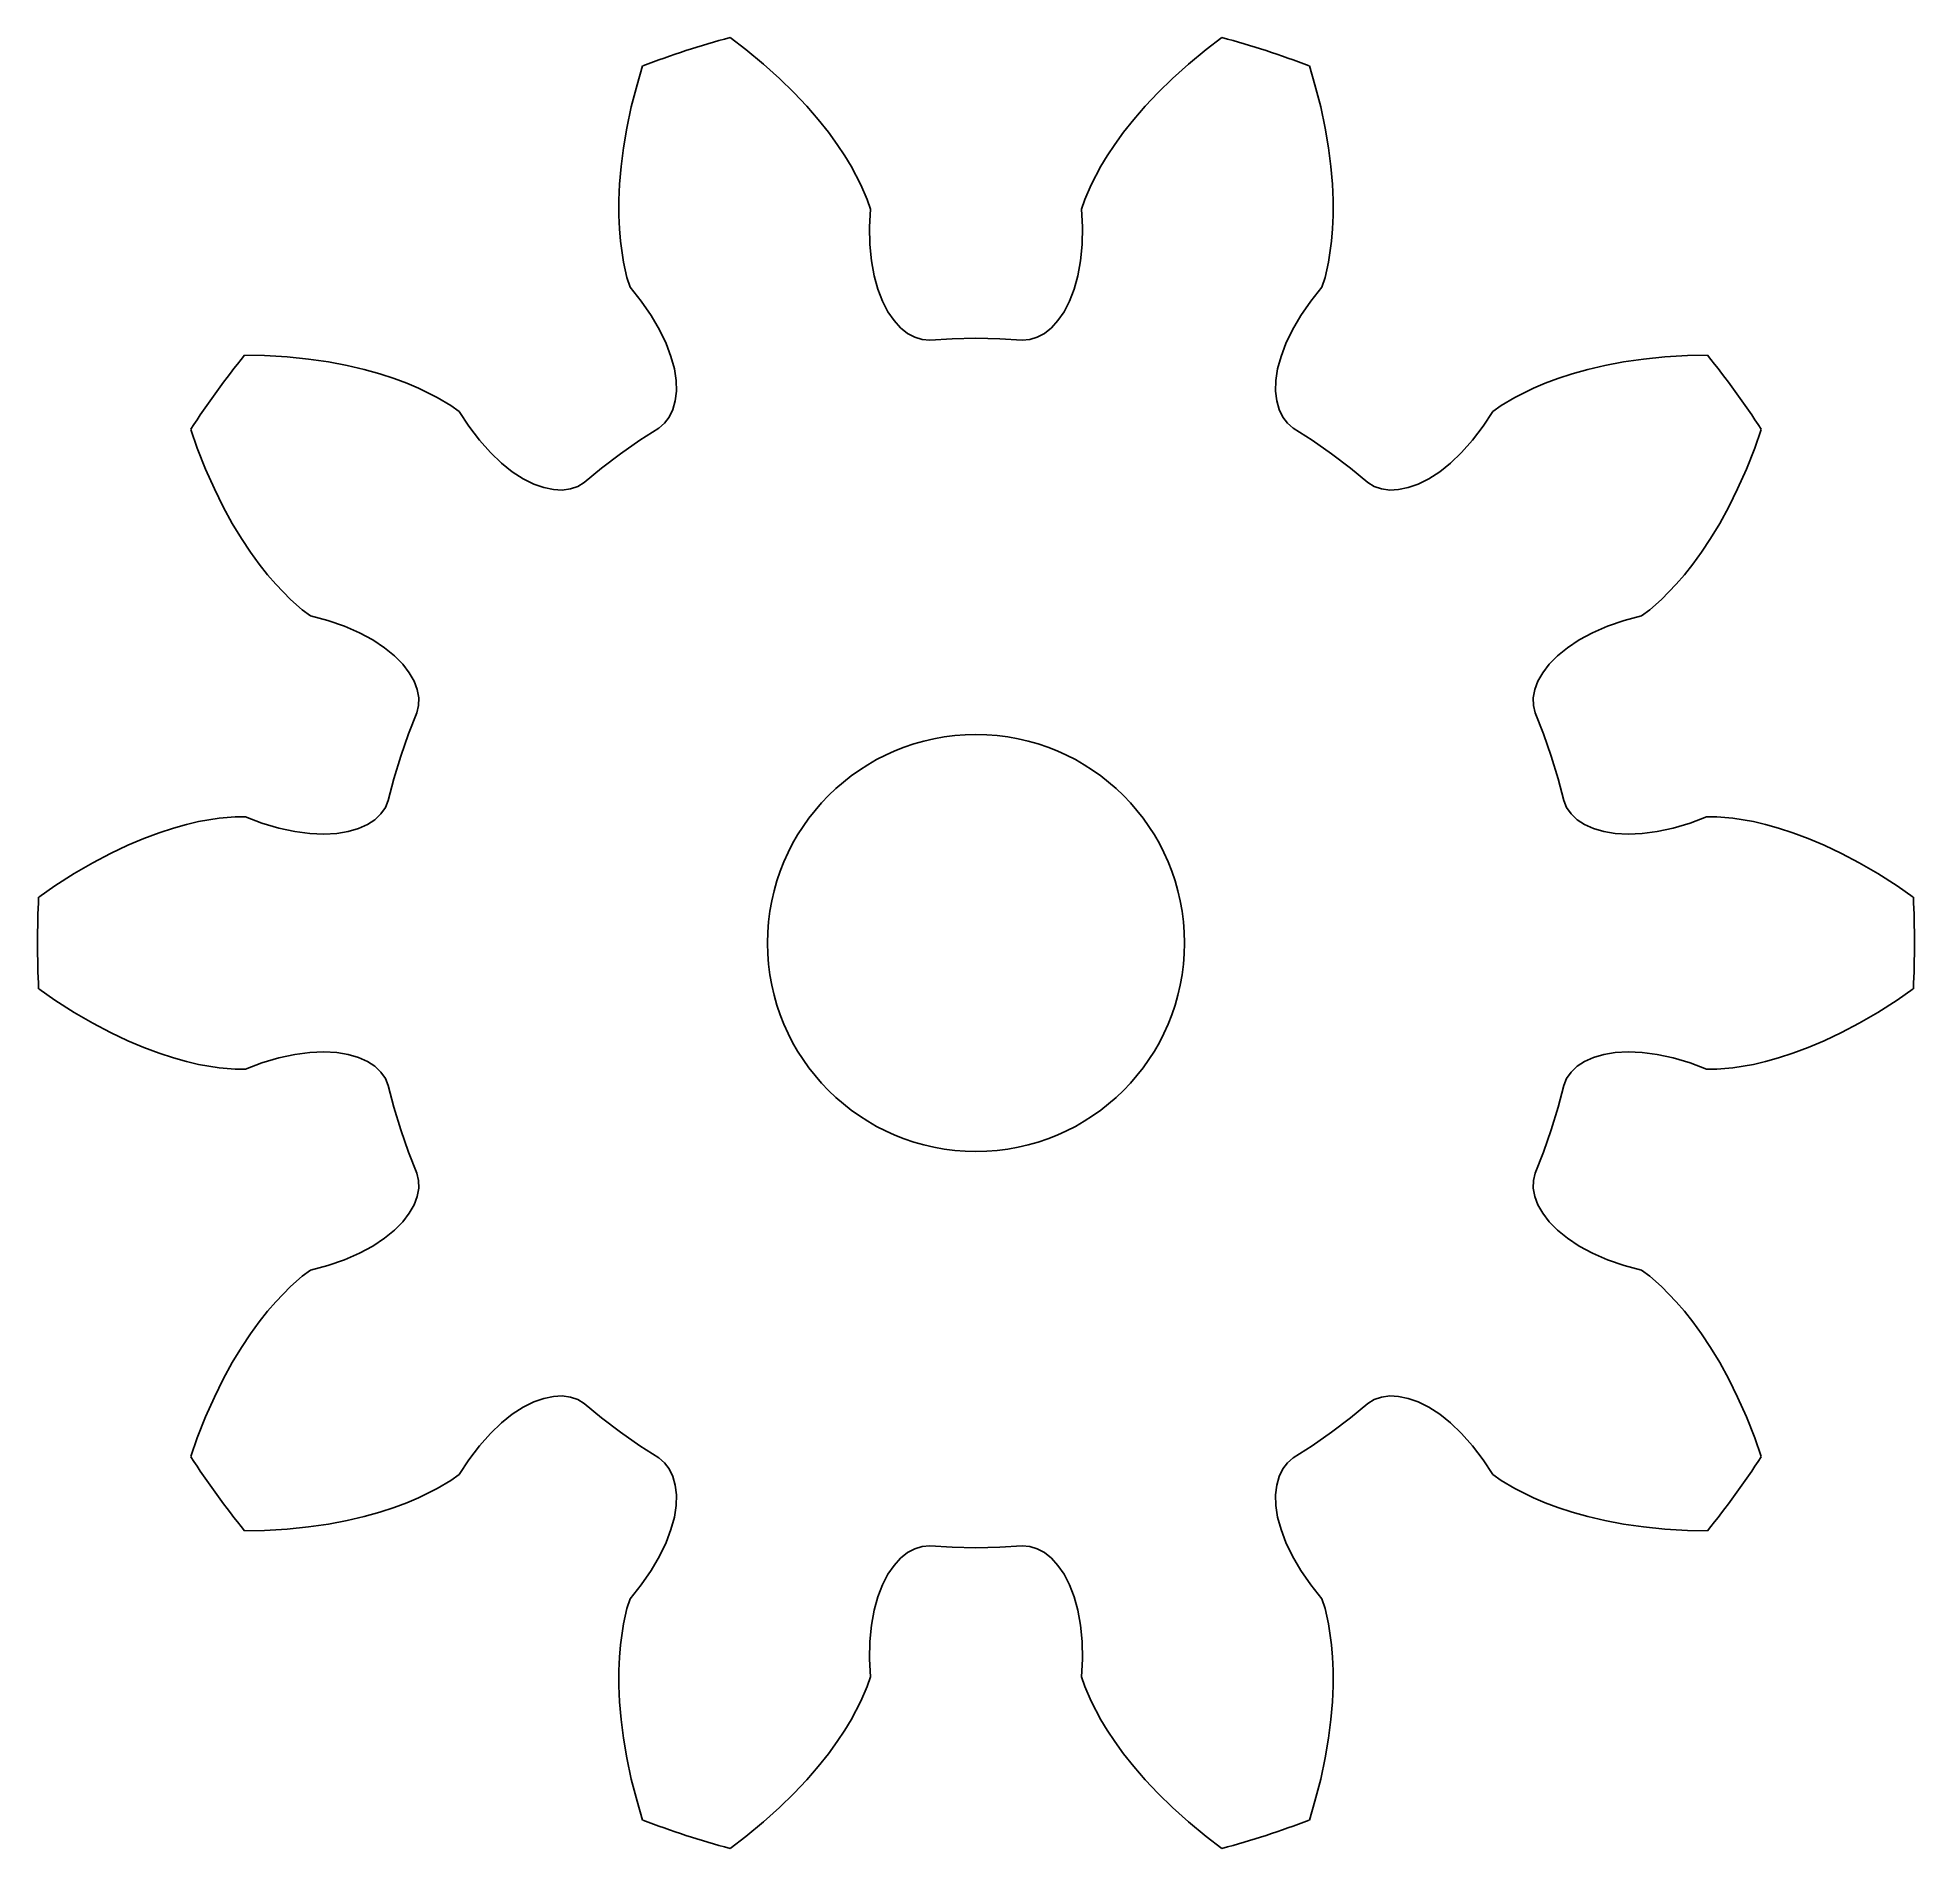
# Model space of a CAD drawing. Extents: x 15 to 33, y -8.7 to 8.7.
import ezdxf

# ---------------------------------------------------------------- set-up
doc = ezdxf.new("R2010")
doc.units = 0

msp = doc.modelspace()

# ---------------------------------------------------------------- linework, layer by layer
msp.add_circle((24, 0), 2)
msp.add_circle((24, 0), 2)
at = {"layer": 'layer0'}
for p, q in [((21.641, 8.685), (21.792, 8.57)), ((26.208, 8.57), (26.359, 8.685)), ((21.792, 8.57), (21.961, 8.431)), ((26.039, 8.431), (26.208, 8.57)), ((20.749, 8.231), (20.803, 8.413)), ((21.961, 8.431), (22.115, 8.293)), ((22.115, 8.293), (22.252, 8.158)), ((25.748, 8.158), (25.885, 8.293)), ((25.885, 8.293), (26.039, 8.431)), ((27.197, 8.413), (27.251, 8.231)), ((20.694, 8.019), (20.749, 8.231)), ((22.252, 8.158), (22.377, 8.026)), ((25.623, 8.026), (25.748, 8.158)), ((27.251, 8.231), (27.306, 8.019)), ((20.651, 7.817), (20.694, 8.019)), ((22.377, 8.026), (22.487, 7.899)), ((25.513, 7.899), (25.623, 8.026)), ((27.306, 8.019), (27.349, 7.817)), ((20.618, 7.627), (20.651, 7.817)), ((22.487, 7.899), (22.584, 7.777)), ((22.584, 7.777), (22.669, 7.66)), ((25.331, 7.66), (25.416, 7.777)), ((25.416, 7.777), (25.513, 7.899)), ((27.349, 7.817), (27.381, 7.627)), ((20.596, 7.447), (20.618, 7.627)), ((22.669, 7.66), (22.741, 7.552)), ((25.259, 7.552), (25.331, 7.66)), ((27.381, 7.627), (27.404, 7.447)), ((20.581, 7.28), (20.596, 7.447)), ((22.741, 7.552), (22.803, 7.45)), ((22.803, 7.45), (22.897, 7.272)), ((25.103, 7.272), (25.197, 7.45)), ((25.197, 7.45), (25.259, 7.552)), ((27.404, 7.447), (27.419, 7.28)), ((20.575, 7.124), (20.581, 7.28)), ((22.897, 7.272), (22.956, 7.132)), ((25.044, 7.132), (25.103, 7.272)), ((27.419, 7.28), (27.425, 7.124)), ((20.574, 6.979), (20.575, 7.124)), ((22.956, 7.132), (22.987, 7.039)), ((22.987, 7.039), (22.978, 6.869)), ((25.013, 7.039), (25.044, 7.132)), ((25.022, 6.869), (25.013, 7.039)), ((27.425, 7.124), (27.426, 6.979)), ((20.58, 6.85), (20.574, 6.979)), ((20.59, 6.731), (20.58, 6.85)), ((22.978, 6.869), (22.982, 6.7)), ((25.018, 6.7), (25.022, 6.869)), ((27.42, 6.85), (27.41, 6.731)), ((27.426, 6.979), (27.42, 6.85)), ((20.618, 6.531), (20.59, 6.731)), ((22.982, 6.7), (22.997, 6.543)), ((25.003, 6.543), (25.018, 6.7)), ((27.41, 6.731), (27.381, 6.531)), ((20.653, 6.384), (20.618, 6.531)), ((22.997, 6.543), (23.023, 6.4)), ((24.977, 6.4), (25.003, 6.543)), ((27.381, 6.531), (27.347, 6.384)), ((20.683, 6.29), (20.653, 6.384)), ((23.023, 6.4), (23.059, 6.271)), ((24.941, 6.271), (24.977, 6.4)), ((27.347, 6.384), (27.317, 6.29)), ((20.789, 6.157), (20.683, 6.29)), ((20.886, 6.019), (20.789, 6.157)), ((23.059, 6.271), (23.104, 6.155)), ((23.104, 6.155), (23.156, 6.055)), ((24.844, 6.055), (24.896, 6.155)), ((24.896, 6.155), (24.941, 6.271)), ((27.211, 6.157), (27.114, 6.019)), ((27.317, 6.29), (27.211, 6.157)), ((20.965, 5.883), (20.886, 6.019)), ((23.156, 6.055), (23.214, 5.97)), ((23.214, 5.97), (23.277, 5.901)), ((24.723, 5.901), (24.786, 5.97)), ((24.786, 5.97), (24.844, 6.055)), ((27.114, 6.019), (27.035, 5.883)), ((21.028, 5.752), (20.965, 5.883)), ((23.277, 5.901), (23.344, 5.847)), ((23.344, 5.847), (23.414, 5.81)), ((23.414, 5.81), (23.485, 5.789)), ((23.485, 5.789), (23.557, 5.783)), ((23.557, 5.783), (23.773, 5.796)), ((23.773, 5.796), (24, 5.8)), ((24, 5.8), (24.227, 5.796)), ((24.227, 5.796), (24.443, 5.783)), ((24.443, 5.783), (24.515, 5.789)), ((24.515, 5.789), (24.586, 5.81)), ((24.586, 5.81), (24.656, 5.847)), ((24.656, 5.847), (24.723, 5.901)), ((27.035, 5.883), (26.972, 5.752)), ((16.986, 5.64), (17.176, 5.636)), ((17.176, 5.636), (17.395, 5.622)), ((17.395, 5.622), (17.6, 5.601)), ((17.6, 5.601), (17.791, 5.573)), ((21.075, 5.626), (21.028, 5.752)), ((21.107, 5.507), (21.075, 5.626)), ((26.925, 5.626), (26.893, 5.507)), ((26.972, 5.752), (26.925, 5.626)), ((30.209, 5.573), (30.4, 5.601)), ((30.4, 5.601), (30.605, 5.622)), ((30.605, 5.622), (30.824, 5.636)), ((30.824, 5.636), (31.014, 5.64)), ((17.791, 5.573), (17.969, 5.539)), ((17.969, 5.539), (18.133, 5.501)), ((18.133, 5.501), (18.283, 5.459)), ((18.283, 5.459), (18.421, 5.415)), ((18.421, 5.415), (18.542, 5.37)), ((21.124, 5.395), (21.107, 5.507)), ((26.893, 5.507), (26.876, 5.395)), ((29.458, 5.37), (29.579, 5.415)), ((29.579, 5.415), (29.717, 5.459)), ((29.717, 5.459), (29.867, 5.501)), ((29.867, 5.501), (30.031, 5.539)), ((30.031, 5.539), (30.209, 5.573)), ((18.542, 5.37), (18.652, 5.323)), ((18.652, 5.323), (18.833, 5.234)), ((18.833, 5.234), (18.963, 5.156)), ((21.116, 5.199), (21.127, 5.292)), ((21.127, 5.292), (21.124, 5.395)), ((26.876, 5.395), (26.873, 5.292)), ((26.873, 5.292), (26.884, 5.199)), ((29.037, 5.156), (29.167, 5.234)), ((29.167, 5.234), (29.348, 5.323)), ((29.348, 5.323), (29.458, 5.37)), ((18.963, 5.156), (19.043, 5.099)), ((19.043, 5.099), (19.136, 4.956)), ((21.014, 4.986), (21.059, 5.045)), ((21.059, 5.045), (21.094, 5.116)), ((21.094, 5.116), (21.116, 5.199)), ((26.884, 5.199), (26.906, 5.116)), ((26.906, 5.116), (26.941, 5.045)), ((26.941, 5.045), (26.986, 4.986)), ((28.864, 4.956), (28.957, 5.099)), ((28.957, 5.099), (29.037, 5.156)), ((16.531, 4.748), (16.469, 4.927)), ((19.136, 4.956), (19.238, 4.822)), ((20.777, 4.822), (20.959, 4.939)), ((20.959, 4.939), (21.014, 4.986)), ((26.986, 4.986), (27.041, 4.939)), ((27.041, 4.939), (27.223, 4.822)), ((28.762, 4.822), (28.864, 4.956)), ((31.531, 4.927), (31.469, 4.748)), ((16.612, 4.544), (16.531, 4.748)), ((19.238, 4.822), (19.343, 4.704)), ((19.343, 4.704), (19.448, 4.604)), ((20.41, 4.555), (20.591, 4.692)), ((20.591, 4.692), (20.777, 4.822)), ((27.223, 4.822), (27.409, 4.692)), ((27.409, 4.692), (27.59, 4.555)), ((28.552, 4.604), (28.657, 4.704)), ((28.657, 4.704), (28.762, 4.822)), ((31.469, 4.748), (31.388, 4.544)), ((16.696, 4.356), (16.612, 4.544)), ((19.448, 4.604), (19.553, 4.52)), ((19.553, 4.52), (19.657, 4.453)), ((20.242, 4.418), (20.41, 4.555)), ((27.59, 4.555), (27.758, 4.418)), ((28.343, 4.453), (28.447, 4.52)), ((28.447, 4.52), (28.552, 4.604)), ((31.388, 4.544), (31.304, 4.356)), ((16.781, 4.183), (16.696, 4.356)), ((19.657, 4.453), (19.758, 4.402)), ((19.758, 4.402), (19.855, 4.368)), ((19.855, 4.368), (19.947, 4.349)), ((19.947, 4.349), (20.032, 4.345)), ((20.032, 4.345), (20.111, 4.356)), ((20.111, 4.356), (20.181, 4.38)), ((20.181, 4.38), (20.242, 4.418)), ((27.758, 4.418), (27.819, 4.38)), ((27.819, 4.38), (27.889, 4.356)), ((27.889, 4.356), (27.968, 4.345)), ((27.968, 4.345), (28.053, 4.349)), ((28.053, 4.349), (28.145, 4.368)), ((28.145, 4.368), (28.242, 4.402)), ((28.242, 4.402), (28.343, 4.453)), ((31.304, 4.356), (31.219, 4.183)), ((16.868, 4.024), (16.781, 4.183)), ((31.219, 4.183), (31.132, 4.024)), ((16.955, 3.88), (16.868, 4.024)), ((31.132, 4.024), (31.045, 3.88)), ((17.041, 3.75), (16.955, 3.88)), ((31.045, 3.88), (30.959, 3.75)), ((17.126, 3.633), (17.041, 3.75)), ((17.207, 3.531), (17.126, 3.633)), ((30.874, 3.633), (30.793, 3.531)), ((30.959, 3.75), (30.874, 3.633)), ((17.285, 3.441), (17.207, 3.531)), ((17.425, 3.296), (17.285, 3.441)), ((30.715, 3.441), (30.575, 3.296)), ((30.793, 3.531), (30.715, 3.441)), ((17.539, 3.197), (17.425, 3.296)), ((30.575, 3.296), (30.461, 3.197)), ((17.619, 3.139), (17.539, 3.197)), ((17.783, 3.094), (17.619, 3.139)), ((17.943, 3.039), (17.783, 3.094)), ((30.217, 3.094), (30.057, 3.039)), ((30.381, 3.139), (30.217, 3.094)), ((30.461, 3.197), (30.381, 3.139)), ((18.087, 2.976), (17.943, 3.039)), ((18.215, 2.907), (18.087, 2.976)), ((18.327, 2.832), (18.215, 2.907)), ((29.785, 2.907), (29.673, 2.832)), ((29.913, 2.976), (29.785, 2.907)), ((30.057, 3.039), (29.913, 2.976)), ((18.423, 2.755), (18.327, 2.832)), ((18.502, 2.674), (18.423, 2.755)), ((29.577, 2.755), (29.498, 2.674)), ((29.673, 2.832), (29.577, 2.755)), ((18.565, 2.593), (18.502, 2.674)), ((18.611, 2.511), (18.565, 2.593)), ((29.435, 2.593), (29.389, 2.511)), ((29.498, 2.674), (29.435, 2.593)), ((18.641, 2.431), (18.611, 2.511)), ((18.656, 2.353), (18.641, 2.431)), ((18.654, 2.278), (18.656, 2.353)), ((29.359, 2.431), (29.344, 2.353)), ((29.344, 2.353), (29.346, 2.278)), ((29.389, 2.511), (29.359, 2.431)), ((18.558, 2.007), (18.637, 2.209)), ((18.637, 2.209), (18.654, 2.278)), ((29.346, 2.278), (29.363, 2.209)), ((29.363, 2.209), (29.442, 2.007)), ((18.484, 1.792), (18.558, 2.007)), ((29.442, 2.007), (29.516, 1.792)), ((18.418, 1.575), (18.484, 1.792)), ((29.516, 1.792), (29.582, 1.575)), ((18.363, 1.366), (18.418, 1.575)), ((29.582, 1.575), (29.637, 1.366)), ((18.293, 1.238), (18.336, 1.299)), ((18.336, 1.299), (18.363, 1.366)), ((29.637, 1.366), (29.664, 1.299)), ((29.664, 1.299), (29.707, 1.238)), ((16.166, 1.056), (16.304, 1.101)), ((16.304, 1.101), (16.429, 1.136)), ((16.429, 1.136), (16.545, 1.164)), ((16.545, 1.164), (16.743, 1.198)), ((16.743, 1.198), (16.894, 1.211)), ((16.894, 1.211), (16.993, 1.211)), ((16.993, 1.211), (17.152, 1.151)), ((17.152, 1.151), (17.314, 1.102)), ((17.314, 1.102), (17.467, 1.068)), ((17.98, 1.068), (18.079, 1.097)), ((18.079, 1.097), (18.164, 1.136)), ((18.164, 1.136), (18.236, 1.183)), ((18.236, 1.183), (18.293, 1.238)), ((29.707, 1.238), (29.764, 1.183)), ((29.764, 1.183), (29.836, 1.136)), ((29.836, 1.136), (29.921, 1.097)), ((29.921, 1.097), (30.02, 1.068)), ((30.533, 1.068), (30.686, 1.102)), ((30.686, 1.102), (30.848, 1.151)), ((30.848, 1.151), (31.007, 1.211)), ((31.007, 1.211), (31.106, 1.211)), ((31.106, 1.211), (31.257, 1.198)), ((31.257, 1.198), (31.455, 1.164)), ((31.455, 1.164), (31.571, 1.136)), ((31.571, 1.136), (31.696, 1.101)), ((31.696, 1.101), (31.834, 1.056)), ((15.701, 0.859), (15.865, 0.937)), ((15.865, 0.937), (16.02, 1.002)), ((16.02, 1.002), (16.166, 1.056)), ((17.467, 1.068), (17.611, 1.049)), ((17.611, 1.049), (17.746, 1.043)), ((17.746, 1.043), (17.869, 1.05)), ((17.869, 1.05), (17.98, 1.068)), ((30.02, 1.068), (30.131, 1.05)), ((30.131, 1.05), (30.254, 1.043)), ((30.254, 1.043), (30.389, 1.049)), ((30.389, 1.049), (30.533, 1.068)), ((31.834, 1.056), (31.98, 1.002)), ((31.98, 1.002), (32.135, 0.937)), ((32.135, 0.937), (32.299, 0.859)), ((15.352, 0.666), (15.53, 0.77)), ((15.53, 0.77), (15.701, 0.859)), ((32.299, 0.859), (32.47, 0.77)), ((32.47, 0.77), (32.648, 0.666)), ((15.011, 0.44), (15.167, 0.549)), ((15.167, 0.549), (15.352, 0.666)), ((32.648, 0.666), (32.833, 0.549)), ((32.833, 0.549), (32.989, 0.44)), ((15.167, -0.549), (15.011, -0.44)), ((32.989, -0.44), (32.833, -0.549)), ((15.352, -0.666), (15.167, -0.549)), ((15.53, -0.77), (15.352, -0.666)), ((32.648, -0.666), (32.47, -0.77)), ((32.833, -0.549), (32.648, -0.666)), ((15.701, -0.859), (15.53, -0.77)), ((15.865, -0.937), (15.701, -0.859)), ((32.299, -0.859), (32.135, -0.937)), ((32.47, -0.77), (32.299, -0.859)), ((16.02, -1.002), (15.865, -0.937)), ((16.166, -1.056), (16.02, -1.002)), ((16.304, -1.101), (16.166, -1.056)), ((17.467, -1.068), (17.314, -1.102)), ((17.611, -1.049), (17.467, -1.068)), ((17.746, -1.043), (17.611, -1.049)), ((17.869, -1.05), (17.746, -1.043)), ((17.98, -1.068), (17.869, -1.05)), ((18.079, -1.097), (17.98, -1.068)), ((30.02, -1.068), (29.921, -1.097)), ((30.131, -1.05), (30.02, -1.068)), ((30.254, -1.043), (30.131, -1.05)), ((30.389, -1.049), (30.254, -1.043)), ((30.533, -1.068), (30.389, -1.049)), ((30.686, -1.102), (30.533, -1.068)), ((31.834, -1.056), (31.696, -1.101)), ((31.98, -1.002), (31.834, -1.056)), ((32.135, -0.937), (31.98, -1.002)), ((16.429, -1.136), (16.304, -1.101)), ((16.545, -1.164), (16.429, -1.136)), ((16.743, -1.198), (16.545, -1.164)), ((16.894, -1.211), (16.743, -1.198)), ((16.993, -1.211), (16.894, -1.211)), ((17.152, -1.151), (16.993, -1.211)), ((17.314, -1.102), (17.152, -1.151)), ((18.164, -1.136), (18.079, -1.097)), ((18.236, -1.183), (18.164, -1.136)), ((18.293, -1.238), (18.236, -1.183)), ((18.336, -1.299), (18.293, -1.238)), ((29.707, -1.238), (29.664, -1.299)), ((29.764, -1.183), (29.707, -1.238)), ((29.836, -1.136), (29.764, -1.183)), ((29.921, -1.097), (29.836, -1.136)), ((30.848, -1.151), (30.686, -1.102)), ((31.007, -1.211), (30.848, -1.151)), ((31.106, -1.211), (31.007, -1.211)), ((31.257, -1.198), (31.106, -1.211)), ((31.455, -1.164), (31.257, -1.198)), ((31.571, -1.136), (31.455, -1.164)), ((31.696, -1.101), (31.571, -1.136)), ((18.363, -1.366), (18.336, -1.299)), ((18.418, -1.575), (18.363, -1.366)), ((29.637, -1.366), (29.582, -1.575)), ((29.664, -1.299), (29.637, -1.366)), ((18.484, -1.792), (18.418, -1.575)), ((29.582, -1.575), (29.516, -1.792)), ((18.558, -2.007), (18.484, -1.792)), ((29.516, -1.792), (29.442, -2.007)), ((18.637, -2.209), (18.558, -2.007)), ((29.442, -2.007), (29.363, -2.209)), ((18.654, -2.278), (18.637, -2.209)), ((18.656, -2.353), (18.654, -2.278)), ((29.346, -2.278), (29.344, -2.353)), ((29.363, -2.209), (29.346, -2.278)), ((18.565, -2.593), (18.611, -2.511)), ((18.611, -2.511), (18.641, -2.431)), ((18.641, -2.431), (18.656, -2.353)), ((29.344, -2.353), (29.359, -2.431)), ((29.359, -2.431), (29.389, -2.511)), ((29.389, -2.511), (29.435, -2.593)), ((18.423, -2.755), (18.502, -2.674)), ((18.502, -2.674), (18.565, -2.593)), ((29.435, -2.593), (29.498, -2.674)), ((29.498, -2.674), (29.577, -2.755)), ((18.215, -2.907), (18.327, -2.832)), ((18.327, -2.832), (18.423, -2.755)), ((29.577, -2.755), (29.673, -2.832)), ((29.673, -2.832), (29.785, -2.907)), ((17.783, -3.094), (17.943, -3.039)), ((17.943, -3.039), (18.087, -2.976)), ((18.087, -2.976), (18.215, -2.907)), ((29.785, -2.907), (29.913, -2.976)), ((29.913, -2.976), (30.057, -3.039)), ((30.057, -3.039), (30.217, -3.094)), ((17.425, -3.296), (17.539, -3.197)), ((17.539, -3.197), (17.619, -3.139)), ((17.619, -3.139), (17.783, -3.094)), ((30.217, -3.094), (30.381, -3.139)), ((30.381, -3.139), (30.461, -3.197)), ((30.461, -3.197), (30.575, -3.296)), ((17.285, -3.441), (17.425, -3.296)), ((30.575, -3.296), (30.715, -3.441)), ((17.126, -3.633), (17.207, -3.531)), ((17.207, -3.531), (17.285, -3.441)), ((30.715, -3.441), (30.793, -3.531)), ((30.793, -3.531), (30.874, -3.633)), ((16.955, -3.88), (17.041, -3.75)), ((17.041, -3.75), (17.126, -3.633)), ((30.874, -3.633), (30.959, -3.75)), ((30.959, -3.75), (31.045, -3.88)), ((16.868, -4.024), (16.955, -3.88)), ((31.045, -3.88), (31.132, -4.024)), ((16.781, -4.183), (16.868, -4.024)), ((31.132, -4.024), (31.219, -4.183)), ((16.696, -4.356), (16.781, -4.183)), ((31.219, -4.183), (31.304, -4.356)), ((16.612, -4.544), (16.696, -4.356)), ((19.657, -4.453), (19.553, -4.52)), ((19.758, -4.402), (19.657, -4.453)), ((19.855, -4.368), (19.758, -4.402)), ((19.947, -4.349), (19.855, -4.368)), ((20.032, -4.345), (19.947, -4.349)), ((20.111, -4.356), (20.032, -4.345)), ((20.181, -4.38), (20.111, -4.356)), ((20.242, -4.418), (20.181, -4.38)), ((20.41, -4.555), (20.242, -4.418)), ((27.758, -4.418), (27.59, -4.555)), ((27.819, -4.38), (27.758, -4.418)), ((27.889, -4.356), (27.819, -4.38)), ((27.968, -4.345), (27.889, -4.356)), ((28.053, -4.349), (27.968, -4.345)), ((28.145, -4.368), (28.053, -4.349)), ((28.242, -4.402), (28.145, -4.368)), ((28.343, -4.453), (28.242, -4.402)), ((28.447, -4.52), (28.343, -4.453)), ((31.304, -4.356), (31.388, -4.544)), ((16.531, -4.748), (16.612, -4.544)), ((19.448, -4.604), (19.343, -4.704)), ((19.553, -4.52), (19.448, -4.604)), ((20.591, -4.692), (20.41, -4.555)), ((27.59, -4.555), (27.409, -4.692)), ((28.552, -4.604), (28.447, -4.52)), ((28.657, -4.704), (28.552, -4.604)), ((31.388, -4.544), (31.469, -4.748)), ((16.469, -4.927), (16.531, -4.748)), ((19.238, -4.822), (19.136, -4.956)), ((19.343, -4.704), (19.238, -4.822)), ((20.777, -4.822), (20.591, -4.692)), ((20.959, -4.939), (20.777, -4.822)), ((27.223, -4.822), (27.041, -4.939)), ((27.409, -4.692), (27.223, -4.822)), ((28.762, -4.822), (28.657, -4.704)), ((28.864, -4.956), (28.762, -4.822)), ((31.469, -4.748), (31.531, -4.927)), ((19.136, -4.956), (19.043, -5.099)), ((21.014, -4.986), (20.959, -4.939)), ((21.059, -5.045), (21.014, -4.986)), ((26.986, -4.986), (26.941, -5.045)), ((27.041, -4.939), (26.986, -4.986)), ((28.957, -5.099), (28.864, -4.956)), ((18.963, -5.156), (18.833, -5.234)), ((19.043, -5.099), (18.963, -5.156)), ((21.094, -5.116), (21.059, -5.045)), ((21.116, -5.199), (21.094, -5.116)), ((21.127, -5.292), (21.116, -5.199)), ((26.884, -5.199), (26.873, -5.292)), ((26.906, -5.116), (26.884, -5.199)), ((26.941, -5.045), (26.906, -5.116)), ((29.037, -5.156), (28.957, -5.099)), ((29.167, -5.234), (29.037, -5.156)), ((18.542, -5.37), (18.421, -5.415)), ((18.652, -5.323), (18.542, -5.37)), ((18.833, -5.234), (18.652, -5.323)), ((21.107, -5.507), (21.124, -5.395)), ((21.124, -5.395), (21.127, -5.292)), ((26.873, -5.292), (26.876, -5.395)), ((26.876, -5.395), (26.893, -5.507)), ((29.348, -5.323), (29.167, -5.234)), ((29.458, -5.37), (29.348, -5.323)), ((29.579, -5.415), (29.458, -5.37)), ((17.791, -5.573), (17.6, -5.601)), ((17.969, -5.539), (17.791, -5.573)), ((18.133, -5.501), (17.969, -5.539)), ((18.283, -5.459), (18.133, -5.501)), ((18.421, -5.415), (18.283, -5.459)), ((21.075, -5.626), (21.107, -5.507)), ((26.893, -5.507), (26.925, -5.626)), ((29.717, -5.459), (29.579, -5.415)), ((29.867, -5.501), (29.717, -5.459)), ((30.031, -5.539), (29.867, -5.501)), ((30.209, -5.573), (30.031, -5.539)), ((30.4, -5.601), (30.209, -5.573)), ((17.176, -5.636), (16.986, -5.64)), ((17.395, -5.622), (17.176, -5.636)), ((17.6, -5.601), (17.395, -5.622)), ((20.965, -5.883), (21.028, -5.752)), ((21.028, -5.752), (21.075, -5.626)), ((26.925, -5.626), (26.972, -5.752)), ((26.972, -5.752), (27.035, -5.883)), ((30.605, -5.622), (30.4, -5.601)), ((30.824, -5.636), (30.605, -5.622)), ((31.014, -5.64), (30.824, -5.636)), ((20.886, -6.019), (20.965, -5.883)), ((23.277, -5.901), (23.214, -5.97)), ((23.344, -5.847), (23.277, -5.901)), ((23.414, -5.81), (23.344, -5.847)), ((23.485, -5.789), (23.414, -5.81)), ((23.557, -5.783), (23.485, -5.789)), ((23.773, -5.796), (23.557, -5.783)), ((24, -5.8), (23.773, -5.796)), ((24.227, -5.796), (24, -5.8)), ((24.443, -5.783), (24.227, -5.796)), ((24.515, -5.789), (24.443, -5.783)), ((24.586, -5.81), (24.515, -5.789)), ((24.656, -5.847), (24.586, -5.81)), ((24.723, -5.901), (24.656, -5.847)), ((24.786, -5.97), (24.723, -5.901)), ((27.035, -5.883), (27.114, -6.019)), ((20.789, -6.157), (20.886, -6.019)), ((23.156, -6.055), (23.104, -6.155)), ((23.214, -5.97), (23.156, -6.055)), ((24.844, -6.055), (24.786, -5.97)), ((24.896, -6.155), (24.844, -6.055)), ((27.114, -6.019), (27.211, -6.157)), ((20.653, -6.384), (20.683, -6.29)), ((20.683, -6.29), (20.789, -6.157)), ((23.059, -6.271), (23.023, -6.4)), ((23.104, -6.155), (23.059, -6.271)), ((24.941, -6.271), (24.896, -6.155)), ((24.977, -6.4), (24.941, -6.271)), ((27.211, -6.157), (27.317, -6.29)), ((27.317, -6.29), (27.347, -6.384)), ((20.618, -6.531), (20.653, -6.384)), ((23.023, -6.4), (22.997, -6.543)), ((25.003, -6.543), (24.977, -6.4)), ((27.347, -6.384), (27.381, -6.531)), ((20.59, -6.731), (20.618, -6.531)), ((22.997, -6.543), (22.982, -6.7)), ((25.018, -6.7), (25.003, -6.543)), ((27.381, -6.531), (27.41, -6.731)), ((20.58, -6.85), (20.59, -6.731)), ((22.982, -6.7), (22.978, -6.869)), ((25.022, -6.869), (25.018, -6.7)), ((27.41, -6.731), (27.42, -6.85)), ((20.574, -6.979), (20.58, -6.85)), ((20.575, -7.124), (20.574, -6.979)), ((22.978, -6.869), (22.987, -7.039)), ((25.013, -7.039), (25.022, -6.869)), ((27.42, -6.85), (27.426, -6.979)), ((27.426, -6.979), (27.425, -7.124)), ((20.581, -7.28), (20.575, -7.124)), ((22.956, -7.132), (22.897, -7.272)), ((22.987, -7.039), (22.956, -7.132)), ((25.044, -7.132), (25.013, -7.039)), ((25.103, -7.272), (25.044, -7.132)), ((27.425, -7.124), (27.419, -7.28)), ((20.596, -7.447), (20.581, -7.28)), ((22.897, -7.272), (22.803, -7.45)), ((25.197, -7.45), (25.103, -7.272)), ((27.419, -7.28), (27.404, -7.447)), ((20.618, -7.627), (20.596, -7.447)), ((22.741, -7.552), (22.669, -7.66)), ((22.803, -7.45), (22.741, -7.552)), ((25.259, -7.552), (25.197, -7.45)), ((25.331, -7.66), (25.259, -7.552)), ((27.404, -7.447), (27.381, -7.627)), ((20.651, -7.817), (20.618, -7.627)), ((22.669, -7.66), (22.584, -7.777)), ((25.416, -7.777), (25.331, -7.66)), ((27.381, -7.627), (27.349, -7.817)), ((20.694, -8.019), (20.651, -7.817)), ((22.487, -7.899), (22.377, -8.026)), ((22.584, -7.777), (22.487, -7.899)), ((25.513, -7.899), (25.416, -7.777)), ((25.623, -8.026), (25.513, -7.899)), ((27.349, -7.817), (27.306, -8.019)), ((20.749, -8.231), (20.694, -8.019)), ((22.377, -8.026), (22.252, -8.158)), ((25.748, -8.158), (25.623, -8.026)), ((27.306, -8.019), (27.251, -8.231)), ((20.803, -8.413), (20.749, -8.231)), ((22.252, -8.158), (22.115, -8.293)), ((25.885, -8.293), (25.748, -8.158)), ((27.251, -8.231), (27.197, -8.413)), ((21.961, -8.431), (21.792, -8.57)), ((22.115, -8.293), (21.961, -8.431)), ((26.039, -8.431), (25.885, -8.293)), ((26.208, -8.57), (26.039, -8.431)), ((21.792, -8.57), (21.641, -8.685)), ((26.359, -8.685), (26.208, -8.57))]:
    msp.add_line(p, q, dxfattribs=at)
for start, end in [(105.1954, 110.8046), (69.1954, 74.8046), (141.1954, 146.8046), (33.1954, 38.8046), (177.1954, 182.8046), (357.1954, 362.8046), (213.1954, 218.8046), (321.1954, 326.8046), (249.1954, 254.8046), (285.1954, 290.8046)]:
    msp.add_arc((24, 0), 9, start, end, dxfattribs=at)
at = {"layer": 'layer1'}
for p, q in [((21.641, 8.685), (21.792, 8.57)), ((26.208, 8.57), (26.359, 8.685)), ((21.792, 8.57), (21.961, 8.431)), ((26.039, 8.431), (26.208, 8.57)), ((20.749, 8.231), (20.803, 8.413)), ((21.961, 8.431), (22.115, 8.293)), ((22.115, 8.293), (22.252, 8.158)), ((25.748, 8.158), (25.885, 8.293)), ((25.885, 8.293), (26.039, 8.431)), ((27.197, 8.413), (27.251, 8.231)), ((20.694, 8.019), (20.749, 8.231)), ((22.252, 8.158), (22.377, 8.026)), ((25.623, 8.026), (25.748, 8.158)), ((27.251, 8.231), (27.306, 8.019)), ((20.651, 7.817), (20.694, 8.019)), ((22.377, 8.026), (22.487, 7.899)), ((25.513, 7.899), (25.623, 8.026)), ((27.306, 8.019), (27.349, 7.817)), ((20.618, 7.627), (20.651, 7.817)), ((22.487, 7.899), (22.584, 7.777)), ((22.584, 7.777), (22.669, 7.66)), ((25.331, 7.66), (25.416, 7.777)), ((25.416, 7.777), (25.513, 7.899)), ((27.349, 7.817), (27.381, 7.627)), ((20.596, 7.447), (20.618, 7.627)), ((22.669, 7.66), (22.741, 7.552)), ((25.259, 7.552), (25.331, 7.66)), ((27.381, 7.627), (27.404, 7.447)), ((20.581, 7.28), (20.596, 7.447)), ((22.741, 7.552), (22.803, 7.45)), ((22.803, 7.45), (22.897, 7.272)), ((25.103, 7.272), (25.197, 7.45)), ((25.197, 7.45), (25.259, 7.552)), ((27.404, 7.447), (27.419, 7.28)), ((20.575, 7.124), (20.581, 7.28)), ((22.897, 7.272), (22.956, 7.132)), ((25.044, 7.132), (25.103, 7.272)), ((27.419, 7.28), (27.425, 7.124)), ((20.574, 6.979), (20.575, 7.124)), ((22.956, 7.132), (22.987, 7.039)), ((22.987, 7.039), (22.978, 6.869)), ((25.013, 7.039), (25.044, 7.132)), ((25.022, 6.869), (25.013, 7.039)), ((27.425, 7.124), (27.426, 6.979)), ((20.58, 6.85), (20.574, 6.979)), ((20.59, 6.731), (20.58, 6.85)), ((22.978, 6.869), (22.982, 6.7)), ((25.018, 6.7), (25.022, 6.869)), ((27.42, 6.85), (27.41, 6.731)), ((27.426, 6.979), (27.42, 6.85)), ((20.618, 6.531), (20.59, 6.731)), ((22.982, 6.7), (22.997, 6.543)), ((25.003, 6.543), (25.018, 6.7)), ((27.41, 6.731), (27.381, 6.531)), ((20.653, 6.384), (20.618, 6.531)), ((22.997, 6.543), (23.023, 6.4)), ((24.977, 6.4), (25.003, 6.543)), ((27.381, 6.531), (27.347, 6.384)), ((20.683, 6.29), (20.653, 6.384)), ((23.023, 6.4), (23.059, 6.271)), ((24.941, 6.271), (24.977, 6.4)), ((27.347, 6.384), (27.317, 6.29)), ((20.789, 6.157), (20.683, 6.29)), ((20.886, 6.019), (20.789, 6.157)), ((23.059, 6.271), (23.104, 6.155)), ((23.104, 6.155), (23.156, 6.055)), ((24.844, 6.055), (24.896, 6.155)), ((24.896, 6.155), (24.941, 6.271)), ((27.211, 6.157), (27.114, 6.019)), ((27.317, 6.29), (27.211, 6.157)), ((20.965, 5.883), (20.886, 6.019)), ((23.156, 6.055), (23.214, 5.97)), ((23.214, 5.97), (23.277, 5.901)), ((24.723, 5.901), (24.786, 5.97)), ((24.786, 5.97), (24.844, 6.055)), ((27.114, 6.019), (27.035, 5.883)), ((21.028, 5.752), (20.965, 5.883)), ((23.277, 5.901), (23.344, 5.847)), ((23.344, 5.847), (23.414, 5.81)), ((23.414, 5.81), (23.485, 5.789)), ((23.485, 5.789), (23.557, 5.783)), ((23.557, 5.783), (23.773, 5.796)), ((23.773, 5.796), (24, 5.8)), ((24, 5.8), (24.227, 5.796)), ((24.227, 5.796), (24.443, 5.783)), ((24.443, 5.783), (24.515, 5.789)), ((24.515, 5.789), (24.586, 5.81)), ((24.586, 5.81), (24.656, 5.847)), ((24.656, 5.847), (24.723, 5.901)), ((27.035, 5.883), (26.972, 5.752)), ((16.986, 5.64), (17.176, 5.636)), ((17.176, 5.636), (17.395, 5.622)), ((17.395, 5.622), (17.6, 5.601)), ((17.6, 5.601), (17.791, 5.573)), ((21.075, 5.626), (21.028, 5.752)), ((21.107, 5.507), (21.075, 5.626)), ((26.925, 5.626), (26.893, 5.507)), ((26.972, 5.752), (26.925, 5.626)), ((30.209, 5.573), (30.4, 5.601)), ((30.4, 5.601), (30.605, 5.622)), ((30.605, 5.622), (30.824, 5.636)), ((30.824, 5.636), (31.014, 5.64)), ((17.791, 5.573), (17.969, 5.539)), ((17.969, 5.539), (18.133, 5.501)), ((18.133, 5.501), (18.283, 5.459)), ((18.283, 5.459), (18.421, 5.415)), ((18.421, 5.415), (18.542, 5.37)), ((21.124, 5.395), (21.107, 5.507)), ((26.893, 5.507), (26.876, 5.395)), ((29.458, 5.37), (29.579, 5.415)), ((29.579, 5.415), (29.717, 5.459)), ((29.717, 5.459), (29.867, 5.501)), ((29.867, 5.501), (30.031, 5.539)), ((30.031, 5.539), (30.209, 5.573)), ((18.542, 5.37), (18.652, 5.323)), ((18.652, 5.323), (18.833, 5.234)), ((18.833, 5.234), (18.963, 5.156)), ((21.116, 5.199), (21.127, 5.292)), ((21.127, 5.292), (21.124, 5.395)), ((26.876, 5.395), (26.873, 5.292)), ((26.873, 5.292), (26.884, 5.199)), ((29.037, 5.156), (29.167, 5.234)), ((29.167, 5.234), (29.348, 5.323)), ((29.348, 5.323), (29.458, 5.37)), ((18.963, 5.156), (19.043, 5.099)), ((19.043, 5.099), (19.136, 4.956)), ((21.014, 4.986), (21.059, 5.045)), ((21.059, 5.045), (21.094, 5.116)), ((21.094, 5.116), (21.116, 5.199)), ((26.884, 5.199), (26.906, 5.116)), ((26.906, 5.116), (26.941, 5.045)), ((26.941, 5.045), (26.986, 4.986)), ((28.864, 4.956), (28.957, 5.099)), ((28.957, 5.099), (29.037, 5.156)), ((16.531, 4.748), (16.469, 4.927)), ((19.136, 4.956), (19.238, 4.822)), ((20.777, 4.822), (20.959, 4.939)), ((20.959, 4.939), (21.014, 4.986)), ((26.986, 4.986), (27.041, 4.939)), ((27.041, 4.939), (27.223, 4.822)), ((28.762, 4.822), (28.864, 4.956)), ((31.531, 4.927), (31.469, 4.748)), ((16.612, 4.544), (16.531, 4.748)), ((19.238, 4.822), (19.343, 4.704)), ((19.343, 4.704), (19.448, 4.604)), ((20.41, 4.555), (20.591, 4.692)), ((20.591, 4.692), (20.777, 4.822)), ((27.223, 4.822), (27.409, 4.692)), ((27.409, 4.692), (27.59, 4.555)), ((28.552, 4.604), (28.657, 4.704)), ((28.657, 4.704), (28.762, 4.822)), ((31.469, 4.748), (31.388, 4.544)), ((16.696, 4.356), (16.612, 4.544)), ((19.448, 4.604), (19.553, 4.52)), ((19.553, 4.52), (19.657, 4.453)), ((20.242, 4.418), (20.41, 4.555)), ((27.59, 4.555), (27.758, 4.418)), ((28.343, 4.453), (28.447, 4.52)), ((28.447, 4.52), (28.552, 4.604)), ((31.388, 4.544), (31.304, 4.356)), ((16.781, 4.183), (16.696, 4.356)), ((19.657, 4.453), (19.758, 4.402)), ((19.758, 4.402), (19.855, 4.368)), ((19.855, 4.368), (19.947, 4.349)), ((19.947, 4.349), (20.032, 4.345)), ((20.032, 4.345), (20.111, 4.356)), ((20.111, 4.356), (20.181, 4.38)), ((20.181, 4.38), (20.242, 4.418)), ((27.758, 4.418), (27.819, 4.38)), ((27.819, 4.38), (27.889, 4.356)), ((27.889, 4.356), (27.968, 4.345)), ((27.968, 4.345), (28.053, 4.349)), ((28.053, 4.349), (28.145, 4.368)), ((28.145, 4.368), (28.242, 4.402)), ((28.242, 4.402), (28.343, 4.453)), ((31.304, 4.356), (31.219, 4.183)), ((16.868, 4.024), (16.781, 4.183)), ((31.219, 4.183), (31.132, 4.024)), ((16.955, 3.88), (16.868, 4.024)), ((31.132, 4.024), (31.045, 3.88)), ((17.041, 3.75), (16.955, 3.88)), ((31.045, 3.88), (30.959, 3.75)), ((17.126, 3.633), (17.041, 3.75)), ((17.207, 3.531), (17.126, 3.633)), ((30.874, 3.633), (30.793, 3.531)), ((30.959, 3.75), (30.874, 3.633)), ((17.285, 3.441), (17.207, 3.531)), ((17.425, 3.296), (17.285, 3.441)), ((30.715, 3.441), (30.575, 3.296)), ((30.793, 3.531), (30.715, 3.441)), ((17.539, 3.197), (17.425, 3.296)), ((30.575, 3.296), (30.461, 3.197)), ((17.619, 3.139), (17.539, 3.197)), ((17.783, 3.094), (17.619, 3.139)), ((17.943, 3.039), (17.783, 3.094)), ((30.217, 3.094), (30.057, 3.039)), ((30.381, 3.139), (30.217, 3.094)), ((30.461, 3.197), (30.381, 3.139)), ((18.087, 2.976), (17.943, 3.039)), ((18.215, 2.907), (18.087, 2.976)), ((18.327, 2.832), (18.215, 2.907)), ((29.785, 2.907), (29.673, 2.832)), ((29.913, 2.976), (29.785, 2.907)), ((30.057, 3.039), (29.913, 2.976)), ((18.423, 2.755), (18.327, 2.832)), ((18.502, 2.674), (18.423, 2.755)), ((29.577, 2.755), (29.498, 2.674)), ((29.673, 2.832), (29.577, 2.755)), ((18.565, 2.593), (18.502, 2.674)), ((18.611, 2.511), (18.565, 2.593)), ((29.435, 2.593), (29.389, 2.511)), ((29.498, 2.674), (29.435, 2.593)), ((18.641, 2.431), (18.611, 2.511)), ((18.656, 2.353), (18.641, 2.431)), ((18.654, 2.278), (18.656, 2.353)), ((29.359, 2.431), (29.344, 2.353)), ((29.344, 2.353), (29.346, 2.278)), ((29.389, 2.511), (29.359, 2.431)), ((18.558, 2.007), (18.637, 2.209)), ((18.637, 2.209), (18.654, 2.278)), ((29.346, 2.278), (29.363, 2.209)), ((29.363, 2.209), (29.442, 2.007)), ((18.484, 1.792), (18.558, 2.007)), ((29.442, 2.007), (29.516, 1.792)), ((18.418, 1.575), (18.484, 1.792)), ((29.516, 1.792), (29.582, 1.575)), ((18.363, 1.366), (18.418, 1.575)), ((29.582, 1.575), (29.637, 1.366)), ((18.293, 1.238), (18.336, 1.299)), ((18.336, 1.299), (18.363, 1.366)), ((29.637, 1.366), (29.664, 1.299)), ((29.664, 1.299), (29.707, 1.238)), ((16.166, 1.056), (16.304, 1.101)), ((16.304, 1.101), (16.429, 1.136)), ((16.429, 1.136), (16.545, 1.164)), ((16.545, 1.164), (16.743, 1.198)), ((16.743, 1.198), (16.894, 1.211)), ((16.894, 1.211), (16.993, 1.211)), ((16.993, 1.211), (17.152, 1.151)), ((17.152, 1.151), (17.314, 1.102)), ((17.314, 1.102), (17.467, 1.068)), ((17.98, 1.068), (18.079, 1.097)), ((18.079, 1.097), (18.164, 1.136)), ((18.164, 1.136), (18.236, 1.183)), ((18.236, 1.183), (18.293, 1.238)), ((29.707, 1.238), (29.764, 1.183)), ((29.764, 1.183), (29.836, 1.136)), ((29.836, 1.136), (29.921, 1.097)), ((29.921, 1.097), (30.02, 1.068)), ((30.533, 1.068), (30.686, 1.102)), ((30.686, 1.102), (30.848, 1.151)), ((30.848, 1.151), (31.007, 1.211)), ((31.007, 1.211), (31.106, 1.211)), ((31.106, 1.211), (31.257, 1.198)), ((31.257, 1.198), (31.455, 1.164)), ((31.455, 1.164), (31.571, 1.136)), ((31.571, 1.136), (31.696, 1.101)), ((31.696, 1.101), (31.834, 1.056)), ((15.701, 0.859), (15.865, 0.937)), ((15.865, 0.937), (16.02, 1.002)), ((16.02, 1.002), (16.166, 1.056)), ((17.467, 1.068), (17.611, 1.049)), ((17.611, 1.049), (17.746, 1.043)), ((17.746, 1.043), (17.869, 1.05)), ((17.869, 1.05), (17.98, 1.068)), ((30.02, 1.068), (30.131, 1.05)), ((30.131, 1.05), (30.254, 1.043)), ((30.254, 1.043), (30.389, 1.049)), ((30.389, 1.049), (30.533, 1.068)), ((31.834, 1.056), (31.98, 1.002)), ((31.98, 1.002), (32.135, 0.937)), ((32.135, 0.937), (32.299, 0.859)), ((15.352, 0.666), (15.53, 0.77)), ((15.53, 0.77), (15.701, 0.859)), ((32.299, 0.859), (32.47, 0.77)), ((32.47, 0.77), (32.648, 0.666)), ((15.011, 0.44), (15.167, 0.549)), ((15.167, 0.549), (15.352, 0.666)), ((32.648, 0.666), (32.833, 0.549)), ((32.833, 0.549), (32.989, 0.44)), ((15.167, -0.549), (15.011, -0.44)), ((32.989, -0.44), (32.833, -0.549)), ((15.352, -0.666), (15.167, -0.549)), ((15.53, -0.77), (15.352, -0.666)), ((32.648, -0.666), (32.47, -0.77)), ((32.833, -0.549), (32.648, -0.666)), ((15.701, -0.859), (15.53, -0.77)), ((15.865, -0.937), (15.701, -0.859)), ((32.299, -0.859), (32.135, -0.937)), ((32.47, -0.77), (32.299, -0.859)), ((16.02, -1.002), (15.865, -0.937)), ((16.166, -1.056), (16.02, -1.002)), ((16.304, -1.101), (16.166, -1.056)), ((17.467, -1.068), (17.314, -1.102)), ((17.611, -1.049), (17.467, -1.068)), ((17.746, -1.043), (17.611, -1.049)), ((17.869, -1.05), (17.746, -1.043)), ((17.98, -1.068), (17.869, -1.05)), ((18.079, -1.097), (17.98, -1.068)), ((30.02, -1.068), (29.921, -1.097)), ((30.131, -1.05), (30.02, -1.068)), ((30.254, -1.043), (30.131, -1.05)), ((30.389, -1.049), (30.254, -1.043)), ((30.533, -1.068), (30.389, -1.049)), ((30.686, -1.102), (30.533, -1.068)), ((31.834, -1.056), (31.696, -1.101)), ((31.98, -1.002), (31.834, -1.056)), ((32.135, -0.937), (31.98, -1.002)), ((16.429, -1.136), (16.304, -1.101)), ((16.545, -1.164), (16.429, -1.136)), ((16.743, -1.198), (16.545, -1.164)), ((16.894, -1.211), (16.743, -1.198)), ((16.993, -1.211), (16.894, -1.211)), ((17.152, -1.151), (16.993, -1.211)), ((17.314, -1.102), (17.152, -1.151)), ((18.164, -1.136), (18.079, -1.097)), ((18.236, -1.183), (18.164, -1.136)), ((18.293, -1.238), (18.236, -1.183)), ((18.336, -1.299), (18.293, -1.238)), ((29.707, -1.238), (29.664, -1.299)), ((29.764, -1.183), (29.707, -1.238)), ((29.836, -1.136), (29.764, -1.183)), ((29.921, -1.097), (29.836, -1.136)), ((30.848, -1.151), (30.686, -1.102)), ((31.007, -1.211), (30.848, -1.151)), ((31.106, -1.211), (31.007, -1.211)), ((31.257, -1.198), (31.106, -1.211)), ((31.455, -1.164), (31.257, -1.198)), ((31.571, -1.136), (31.455, -1.164)), ((31.696, -1.101), (31.571, -1.136)), ((18.363, -1.366), (18.336, -1.299)), ((18.418, -1.575), (18.363, -1.366)), ((29.637, -1.366), (29.582, -1.575)), ((29.664, -1.299), (29.637, -1.366)), ((18.484, -1.792), (18.418, -1.575)), ((29.582, -1.575), (29.516, -1.792)), ((18.558, -2.007), (18.484, -1.792)), ((29.516, -1.792), (29.442, -2.007)), ((18.637, -2.209), (18.558, -2.007)), ((29.442, -2.007), (29.363, -2.209)), ((18.654, -2.278), (18.637, -2.209)), ((18.656, -2.353), (18.654, -2.278)), ((29.346, -2.278), (29.344, -2.353)), ((29.363, -2.209), (29.346, -2.278)), ((18.565, -2.593), (18.611, -2.511)), ((18.611, -2.511), (18.641, -2.431)), ((18.641, -2.431), (18.656, -2.353)), ((29.344, -2.353), (29.359, -2.431)), ((29.359, -2.431), (29.389, -2.511)), ((29.389, -2.511), (29.435, -2.593)), ((18.423, -2.755), (18.502, -2.674)), ((18.502, -2.674), (18.565, -2.593)), ((29.435, -2.593), (29.498, -2.674)), ((29.498, -2.674), (29.577, -2.755)), ((18.215, -2.907), (18.327, -2.832)), ((18.327, -2.832), (18.423, -2.755)), ((29.577, -2.755), (29.673, -2.832)), ((29.673, -2.832), (29.785, -2.907)), ((17.783, -3.094), (17.943, -3.039)), ((17.943, -3.039), (18.087, -2.976)), ((18.087, -2.976), (18.215, -2.907)), ((29.785, -2.907), (29.913, -2.976)), ((29.913, -2.976), (30.057, -3.039)), ((30.057, -3.039), (30.217, -3.094)), ((17.425, -3.296), (17.539, -3.197)), ((17.539, -3.197), (17.619, -3.139)), ((17.619, -3.139), (17.783, -3.094)), ((30.217, -3.094), (30.381, -3.139)), ((30.381, -3.139), (30.461, -3.197)), ((30.461, -3.197), (30.575, -3.296)), ((17.285, -3.441), (17.425, -3.296)), ((30.575, -3.296), (30.715, -3.441)), ((17.126, -3.633), (17.207, -3.531)), ((17.207, -3.531), (17.285, -3.441)), ((30.715, -3.441), (30.793, -3.531)), ((30.793, -3.531), (30.874, -3.633)), ((16.955, -3.88), (17.041, -3.75)), ((17.041, -3.75), (17.126, -3.633)), ((30.874, -3.633), (30.959, -3.75)), ((30.959, -3.75), (31.045, -3.88)), ((16.868, -4.024), (16.955, -3.88)), ((31.045, -3.88), (31.132, -4.024)), ((16.781, -4.183), (16.868, -4.024)), ((31.132, -4.024), (31.219, -4.183)), ((16.696, -4.356), (16.781, -4.183)), ((31.219, -4.183), (31.304, -4.356)), ((16.612, -4.544), (16.696, -4.356)), ((19.657, -4.453), (19.553, -4.52)), ((19.758, -4.402), (19.657, -4.453)), ((19.855, -4.368), (19.758, -4.402)), ((19.947, -4.349), (19.855, -4.368)), ((20.032, -4.345), (19.947, -4.349)), ((20.111, -4.356), (20.032, -4.345)), ((20.181, -4.38), (20.111, -4.356)), ((20.242, -4.418), (20.181, -4.38)), ((20.41, -4.555), (20.242, -4.418)), ((27.758, -4.418), (27.59, -4.555)), ((27.819, -4.38), (27.758, -4.418)), ((27.889, -4.356), (27.819, -4.38)), ((27.968, -4.345), (27.889, -4.356)), ((28.053, -4.349), (27.968, -4.345)), ((28.145, -4.368), (28.053, -4.349)), ((28.242, -4.402), (28.145, -4.368)), ((28.343, -4.453), (28.242, -4.402)), ((28.447, -4.52), (28.343, -4.453)), ((31.304, -4.356), (31.388, -4.544)), ((16.531, -4.748), (16.612, -4.544)), ((19.448, -4.604), (19.343, -4.704)), ((19.553, -4.52), (19.448, -4.604)), ((20.591, -4.692), (20.41, -4.555)), ((27.59, -4.555), (27.409, -4.692)), ((28.552, -4.604), (28.447, -4.52)), ((28.657, -4.704), (28.552, -4.604)), ((31.388, -4.544), (31.469, -4.748)), ((16.469, -4.927), (16.531, -4.748)), ((19.238, -4.822), (19.136, -4.956)), ((19.343, -4.704), (19.238, -4.822)), ((20.777, -4.822), (20.591, -4.692)), ((20.959, -4.939), (20.777, -4.822)), ((27.223, -4.822), (27.041, -4.939)), ((27.409, -4.692), (27.223, -4.822)), ((28.762, -4.822), (28.657, -4.704)), ((28.864, -4.956), (28.762, -4.822)), ((31.469, -4.748), (31.531, -4.927)), ((19.136, -4.956), (19.043, -5.099)), ((21.014, -4.986), (20.959, -4.939)), ((21.059, -5.045), (21.014, -4.986)), ((26.986, -4.986), (26.941, -5.045)), ((27.041, -4.939), (26.986, -4.986)), ((28.957, -5.099), (28.864, -4.956)), ((18.963, -5.156), (18.833, -5.234)), ((19.043, -5.099), (18.963, -5.156)), ((21.094, -5.116), (21.059, -5.045)), ((21.116, -5.199), (21.094, -5.116)), ((21.127, -5.292), (21.116, -5.199)), ((26.884, -5.199), (26.873, -5.292)), ((26.906, -5.116), (26.884, -5.199)), ((26.941, -5.045), (26.906, -5.116)), ((29.037, -5.156), (28.957, -5.099)), ((29.167, -5.234), (29.037, -5.156)), ((18.542, -5.37), (18.421, -5.415)), ((18.652, -5.323), (18.542, -5.37)), ((18.833, -5.234), (18.652, -5.323)), ((21.107, -5.507), (21.124, -5.395)), ((21.124, -5.395), (21.127, -5.292)), ((26.873, -5.292), (26.876, -5.395)), ((26.876, -5.395), (26.893, -5.507)), ((29.348, -5.323), (29.167, -5.234)), ((29.458, -5.37), (29.348, -5.323)), ((29.579, -5.415), (29.458, -5.37)), ((17.791, -5.573), (17.6, -5.601)), ((17.969, -5.539), (17.791, -5.573)), ((18.133, -5.501), (17.969, -5.539)), ((18.283, -5.459), (18.133, -5.501)), ((18.421, -5.415), (18.283, -5.459)), ((21.075, -5.626), (21.107, -5.507)), ((26.893, -5.507), (26.925, -5.626)), ((29.717, -5.459), (29.579, -5.415)), ((29.867, -5.501), (29.717, -5.459)), ((30.031, -5.539), (29.867, -5.501)), ((30.209, -5.573), (30.031, -5.539)), ((30.4, -5.601), (30.209, -5.573)), ((17.176, -5.636), (16.986, -5.64)), ((17.395, -5.622), (17.176, -5.636)), ((17.6, -5.601), (17.395, -5.622)), ((20.965, -5.883), (21.028, -5.752)), ((21.028, -5.752), (21.075, -5.626)), ((26.925, -5.626), (26.972, -5.752)), ((26.972, -5.752), (27.035, -5.883)), ((30.605, -5.622), (30.4, -5.601)), ((30.824, -5.636), (30.605, -5.622)), ((31.014, -5.64), (30.824, -5.636)), ((20.886, -6.019), (20.965, -5.883)), ((23.277, -5.901), (23.214, -5.97)), ((23.344, -5.847), (23.277, -5.901)), ((23.414, -5.81), (23.344, -5.847)), ((23.485, -5.789), (23.414, -5.81)), ((23.557, -5.783), (23.485, -5.789)), ((23.773, -5.796), (23.557, -5.783)), ((24, -5.8), (23.773, -5.796)), ((24.227, -5.796), (24, -5.8)), ((24.443, -5.783), (24.227, -5.796)), ((24.515, -5.789), (24.443, -5.783)), ((24.586, -5.81), (24.515, -5.789)), ((24.656, -5.847), (24.586, -5.81)), ((24.723, -5.901), (24.656, -5.847)), ((24.786, -5.97), (24.723, -5.901)), ((27.035, -5.883), (27.114, -6.019)), ((20.789, -6.157), (20.886, -6.019)), ((23.156, -6.055), (23.104, -6.155)), ((23.214, -5.97), (23.156, -6.055)), ((24.844, -6.055), (24.786, -5.97)), ((24.896, -6.155), (24.844, -6.055)), ((27.114, -6.019), (27.211, -6.157)), ((20.653, -6.384), (20.683, -6.29)), ((20.683, -6.29), (20.789, -6.157)), ((23.059, -6.271), (23.023, -6.4)), ((23.104, -6.155), (23.059, -6.271)), ((24.941, -6.271), (24.896, -6.155)), ((24.977, -6.4), (24.941, -6.271)), ((27.211, -6.157), (27.317, -6.29)), ((27.317, -6.29), (27.347, -6.384)), ((20.618, -6.531), (20.653, -6.384)), ((23.023, -6.4), (22.997, -6.543)), ((25.003, -6.543), (24.977, -6.4)), ((27.347, -6.384), (27.381, -6.531)), ((20.59, -6.731), (20.618, -6.531)), ((22.997, -6.543), (22.982, -6.7)), ((25.018, -6.7), (25.003, -6.543)), ((27.381, -6.531), (27.41, -6.731)), ((20.58, -6.85), (20.59, -6.731)), ((22.982, -6.7), (22.978, -6.869)), ((25.022, -6.869), (25.018, -6.7)), ((27.41, -6.731), (27.42, -6.85)), ((20.574, -6.979), (20.58, -6.85)), ((20.575, -7.124), (20.574, -6.979)), ((22.978, -6.869), (22.987, -7.039)), ((25.013, -7.039), (25.022, -6.869)), ((27.42, -6.85), (27.426, -6.979)), ((27.426, -6.979), (27.425, -7.124)), ((20.581, -7.28), (20.575, -7.124)), ((22.956, -7.132), (22.897, -7.272)), ((22.987, -7.039), (22.956, -7.132)), ((25.044, -7.132), (25.013, -7.039)), ((25.103, -7.272), (25.044, -7.132)), ((27.425, -7.124), (27.419, -7.28)), ((20.596, -7.447), (20.581, -7.28)), ((22.897, -7.272), (22.803, -7.45)), ((25.197, -7.45), (25.103, -7.272)), ((27.419, -7.28), (27.404, -7.447)), ((20.618, -7.627), (20.596, -7.447)), ((22.741, -7.552), (22.669, -7.66)), ((22.803, -7.45), (22.741, -7.552)), ((25.259, -7.552), (25.197, -7.45)), ((25.331, -7.66), (25.259, -7.552)), ((27.404, -7.447), (27.381, -7.627)), ((20.651, -7.817), (20.618, -7.627)), ((22.669, -7.66), (22.584, -7.777)), ((25.416, -7.777), (25.331, -7.66)), ((27.381, -7.627), (27.349, -7.817)), ((20.694, -8.019), (20.651, -7.817)), ((22.487, -7.899), (22.377, -8.026)), ((22.584, -7.777), (22.487, -7.899)), ((25.513, -7.899), (25.416, -7.777)), ((25.623, -8.026), (25.513, -7.899)), ((27.349, -7.817), (27.306, -8.019)), ((20.749, -8.231), (20.694, -8.019)), ((22.377, -8.026), (22.252, -8.158)), ((25.748, -8.158), (25.623, -8.026)), ((27.306, -8.019), (27.251, -8.231)), ((20.803, -8.413), (20.749, -8.231)), ((22.252, -8.158), (22.115, -8.293)), ((25.885, -8.293), (25.748, -8.158)), ((27.251, -8.231), (27.197, -8.413)), ((21.961, -8.431), (21.792, -8.57)), ((22.115, -8.293), (21.961, -8.431)), ((26.039, -8.431), (25.885, -8.293)), ((26.208, -8.57), (26.039, -8.431)), ((21.792, -8.57), (21.641, -8.685)), ((26.359, -8.685), (26.208, -8.57))]:
    msp.add_line(p, q, dxfattribs=at)
for start, end in [(105.1954, 110.8046), (69.1954, 74.8046), (141.1954, 146.8046), (33.1954, 38.8046), (177.1954, 182.8046), (357.1954, 362.8046), (213.1954, 218.8046), (321.1954, 326.8046), (249.1954, 254.8046), (285.1954, 290.8046)]:
    msp.add_arc((24, 0), 9, start, end, dxfattribs=at)

doc.saveas('drawing.dxf')
